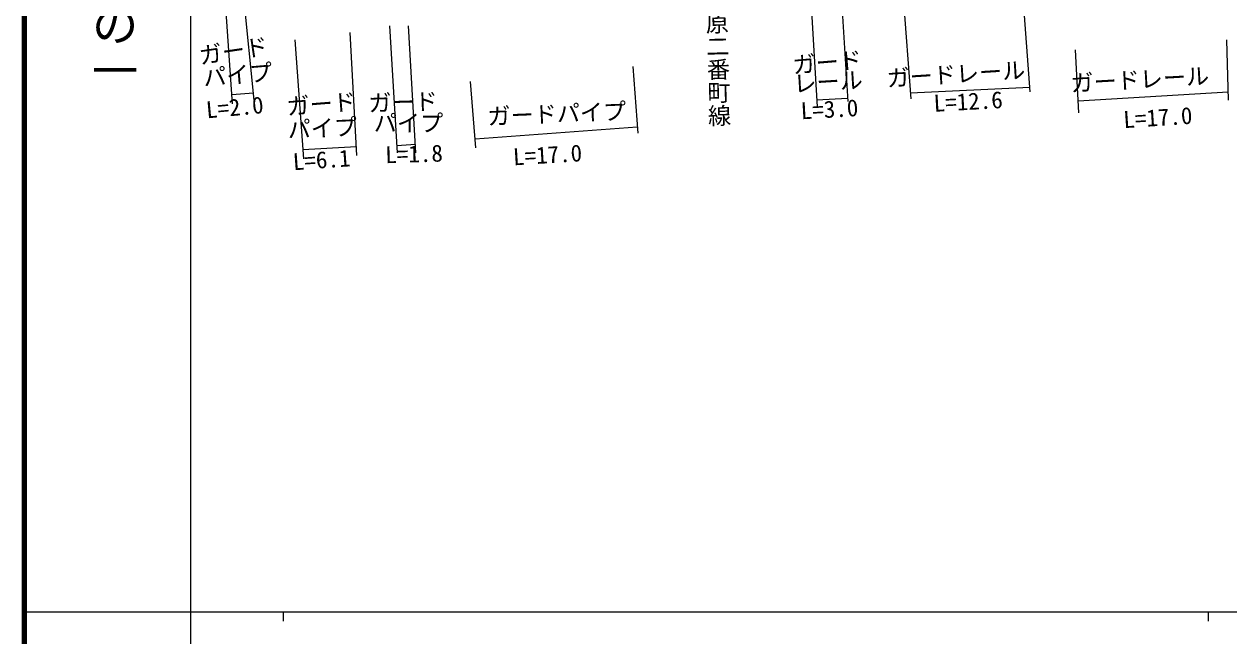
# Model space of a CAD drawing. Units: millimetres, scale not verified. Extents: x 40000 to 2497683, y 20000 to 1480199.
# Drawn here: x 40000 to 170244, y 202409 to 268517 of the extents above; entities that cross this region are included whole.
import ezdxf
from ezdxf.enums import TextEntityAlignment as Align

# ---------------------------------------------------------------- set-up
doc = ezdxf.new("R2010")
doc.units = ezdxf.units.MM
doc.header["$LTSCALE"] = 1000
doc.layers.add('M-BMK-HTXT', color=7, linetype='Continuous')
for name, color, linetype, lineweight in [('M-BMK-OTRS', 5, 'Continuous', 25), ('M-STR-HTXT', 7, 'Continuous', 13), ('M-TTL', 2, 'Continuous', 140), ('M-TTL-BAND', 7, 'Continuous', 25)]:
    doc.layers.add(name, color=color, linetype=linetype, lineweight=lineweight)
doc.styles.add('@ＭＳ ゴシック', font='')
doc.styles.add('ＭＳ ゴシック', font='')
doc.styles.get('@ＭＳ ゴシック').set_extended_font_data('@MS Gothic')
doc.styles.get('ＭＳ ゴシック').set_extended_font_data('MS Gothic')

msp = doc.modelspace()

# ---------------------------------------------------------------- linework, layer by layer
at = {"layer": 'M-BMK-OTRS'}
msp.add_line((62539, 259904), (58001, 324261), dxfattribs=at)
at = {"layer": 'M-STR-HTXT'}
for p, q in [((64876, 260296), (63268, 276367)), ((148769, 261198), (147807, 273975)), ((135884, 260426), (134956, 272910)), ((125036, 271149), (125750, 259594)), ((128376, 271126), (129043, 260147)), ((79497, 268313), (80337, 254606)), ((82355, 254606), (81562, 268337)), ((75985, 254318), (75240, 267593)), ((69260, 266824), (70197, 253958)), ((154024, 258938), (153648, 265748)), ((170202, 260300), (170014, 266829)), ((105808, 263949), (106341, 256736)), ((88824, 255137), (88250, 262309)), ((64800, 261054), (62470, 260889)), ((125705, 260331), (129020, 260532)), ((135834, 261094), (148730, 261710)), ((153952, 260239), (170177, 261198)), ((88746, 256111), (106291, 257408)), ((70123, 254968), (75930, 255294)), ((80288, 255416), (82301, 255533))]:
    msp.add_line(p, q, dxfattribs=at)
at = {"layer": 'M-TTL'}
msp.add_line((40000, 380000), (40000, 20000), dxfattribs=at)
at = {"layer": 'M-TTL-BAND'}
for p, q in [((58000, 370000), (58000, 20000)), ((40000, 205000), (579000, 205000)), ((68000, 205000), (68000, 204000)), ((168000, 205000), (168000, 204000))]:
    msp.add_line(p, q, dxfattribs=at)

# ---------------------------------------------------------------- texts
at = {"layer": 'M-BMK-HTXT', "style": '@ＭＳ ゴシック'}
msp.add_text('市道河原二番町線', height=1833, rotation=271.401, dxfattribs=at).set_placement((113221, 277352), align=Align.BOTTOM_LEFT)
at = {"layer": 'M-STR-HTXT', "style": 'ＭＳ ゴシック'}
for s, rotation, p in [('ガード', 8.443, (59130, 263636)), ('パイプ', 4.989, (59488, 261250)), ('ガード', 4.728, (123196, 262622)), ('ガードレール', 3.564, (133337, 261190)), ('レール', 3.521, (123256, 260594)), ('ガードレール', 3.201, (153202, 260653)), ('L=2.0', 5.284, (59801, 257781)), ('ガード', 4.433, (68495, 258148)), ('ガード', 1.762, (77264, 258506)), ('L=12.6', 3.162, (138401, 258489)), ('ガードパイプ', 2.272, (90149, 257074)), ('L=3.0', 3.294, (124037, 257678)), ('L=17.0', 3.652, (158922, 256724)), ('パイプ', 2.622, (68555, 255642)), ('L=1.8', 1.736, (79081, 252932)), ('L=17.0', 3.447, (92939, 252703)), ('L=6.1', 4.038, (69154, 252169))]:
    msp.add_text(s, height=1833, rotation=rotation, dxfattribs=at).set_placement(p, align=Align.BOTTOM_LEFT)
msp.add_text('パイプ', height=1833, dxfattribs=at).set_placement((77801, 256358), align=Align.BOTTOM_LEFT)
at = {"layer": 'M-TTL-BAND', "style": '@ＭＳ ゴシック'}
msp.add_text('縮尺千分の一', height=3666, rotation=270, dxfattribs=at).set_placement((49777, 261030), align=Align.MIDDLE_RIGHT)

doc.saveas('drawing.dxf')
